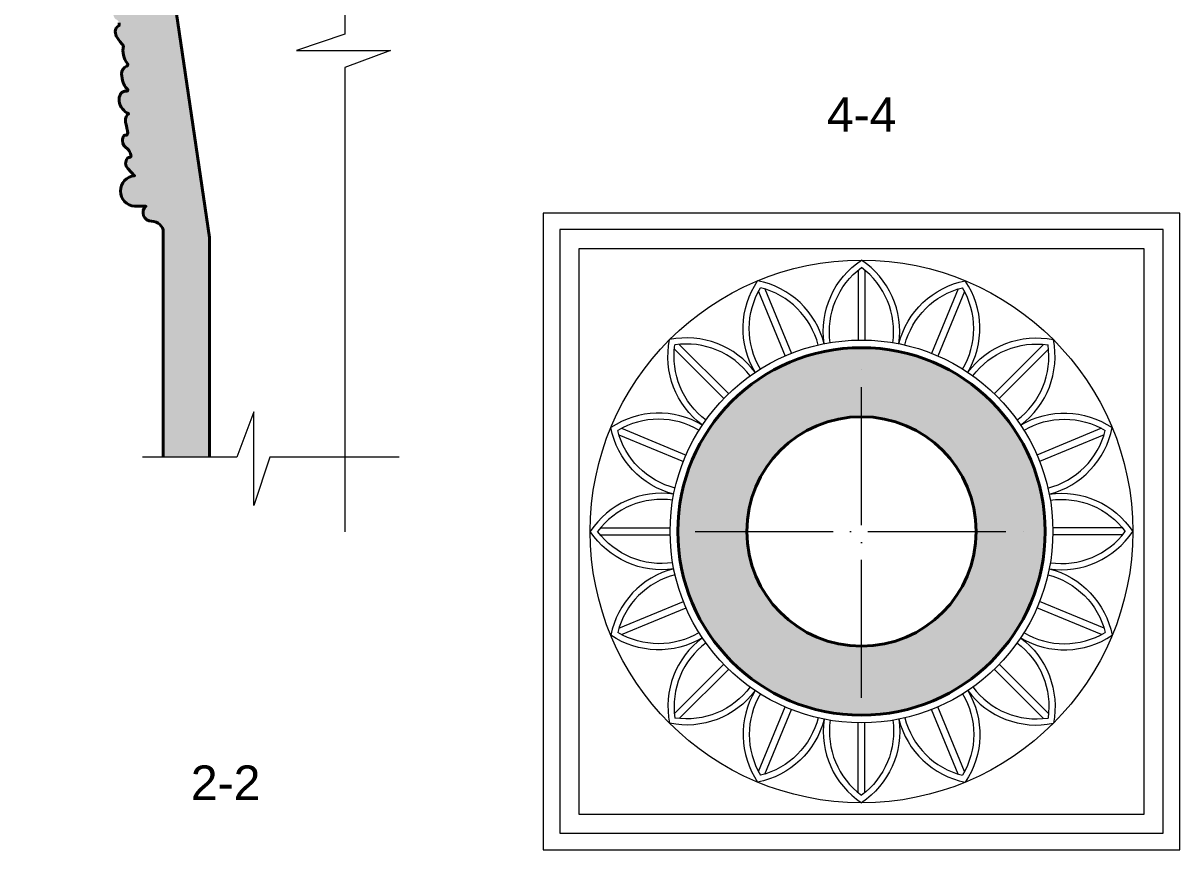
# Model space of a CAD drawing. Header units: millimetres. Extents: x 542654 to 551203, y 315718 to 321804.
# Drawn here: x 548015 to 549021, y 317013 to 317732 of the extents above; entities that cross this region are included whole.
import ezdxf

# ---------------------------------------------------------------- set-up
doc = ezdxf.new("R2010")
doc.units = ezdxf.units.MM
doc.linetypes.add('ACAD_ISO04W100', pattern=[30, 24, -3, 0, -3])
doc.layers.add('cad-block.com', color=250, linetype='Continuous')
doc.styles.get("Standard").update_dxf_attribs({"font": 'arial.ttf'})

msp = doc.modelspace()

# ---------------------------------------------------------------- hatches: boundary and pattern name
at = {"layer": 'cad-block.com', "lineweight": 0, "true_color": 0x000000}
h = msp.add_hatch(color=18, dxfattribs=at)
h.set_gradient(color2=(26, 26, 26), one_color=1, tint=0.1000000014901161)
edge = h.paths.add_edge_path()
edge.add_line((548136.6232497625, 317354.2693614597), (548176.7384405896, 317354.2693614597))
edge.add_line((548176.7384405896, 317354.2693614597), (548176.7384405894, 317450.5987814911))
edge.add_line((548176.7384405894, 317450.5987814912), (548176.7384405894, 317545.3762783537))
edge.add_line((548176.7384405894, 317545.3762783537), (548144.0121451896, 317767.6083210034))
edge.add_arc((547801.9979114042, 317785.5716724751), 342.4856465720075, 356.9934602534859, 365.6982106106249)
edge.add_arc((547979.5664759182, 317804.7421456584), 163.8974676360627, 5.192987183951311, 19.977418227931)
edge.add_arc((547891.3049572277, 317775.0894150818), 256.9890731030904, 19.46772949650255, 27.37838640147572)
edge.add_arc((547783.7422927405, 317725.5159193442), 375.3401117120384, 26.54739427334773, 32.22030888688611)
edge.add_arc((547997.3121581055, 317860.1137867271), 122.8947249527711, 32.22030888697331, 48.62490716915721)
edge.add_line((548078.543816422, 317952.3338014114), (548082.9953369712, 317974.3123923924))
edge.add_line((548082.9953369712, 317974.3123923923), (548294.6005622669, 317974.3123923923))
edge.add_line((548294.6005622669, 317974.3123923923), (548294.6005622669, 318010.3123923923))
edge.add_line((548294.6005622669, 318010.3123923923), (548015.1827888057, 318010.3123923923))
edge.add_arc((548027.08048948, 318007.0540866195), 12.33579498242123, 164.6844847348253, 220.1248779520917)
edge.add_arc((547991.9231447787, 317977.4227538177), 33.64305635233796, 12.933331172628925, 40.12487795097542, ccw=False)
edge.add_arc((547991.9231447689, 317977.4227538151), 33.64305636242671, -8.693479799165289, 12.93333117319122, ccw=False)
edge.add_arc((548028.010927925, 317971.9047498387), 2.864154719897038, 171.3065201989993, 269.9999999888217)
edge.add_line((548028.0109279245, 317969.0405951189), (548036.1516099045, 317969.0405951189))
edge.add_line((548036.1516099045, 317969.0405951189), (548036.1516099045, 317948.9973292886))
edge.add_line((548036.1516099045, 317948.9973292886), (548041.1370756585, 317948.9973292886))
edge.add_line((548041.1370756585, 317948.9973292886), (548038.6186225596, 317936.5629150345))
edge.add_arc((547997.3121581038, 317860.113786726), 86.89472495477514, 32.22030888688852, 61.61706692188852, ccw=False)
edge.add_arc((547783.7422927433, 317725.5159193435), 339.340111710073, 26.50276211526142, 32.22030888720769, ccw=False)
edge.add_arc((547891.3049572274, 317775.0894150816), 220.9890731036545, 19.425206457683487, 27.44522622005519, ccw=False)
edge.add_arc((547979.5664759182, 317804.7421456596), 127.8974676358982, 5.124316127583597, 20.047410475743106, ccw=False)
edge.add_arc((547801.9979114064, 317785.571672475), 306.4856465697296, 2.431706305260491, 5.728898324890508, ccw=False)
edge.add_arc((548114.4222231853, 317845.295158506), 47.13127092349389, 254.99336669615252, 262.4230042237352, ccw=False)
edge.add_arc((548100.837408539, 317794.4424890141), 5.504830290853549, 75.47017379392905, 96.33207885190122)
edge.add_arc((548060.7816133491, 318155.4103241168), 357.6786559899258, 275.85777199278823, 276.33207885380915, ccw=False)
edge.add_arc((548097.5767812093, 317796.7658830002), 2.84834649621066, 95.85777200338791, 111.7608557932422)
edge.add_arc((548093.8688585638, 317790.6369166482), 9.166341565308821, 73.18314533124331, 93.32289766219166)
edge.add_line((548093.3375499144, 317799.787847137), (548083.3645455723, 317800.361501204))
edge.add_line((548083.3645455723, 317800.361501204), (548071.4956045677, 317800.8060281829))
edge.add_line((548071.4956045678, 317800.8060281829), (548059.8886906555, 317800.8308370587))
edge.add_line((548059.8886906554, 317800.8308370587), (548053.8647147017, 317800.7325600517))
edge.add_line((548053.8647147017, 317800.7325600517), (548048.5207470041, 317800.3604467237))
edge.add_arc((548049.5768463904, 317773.6413446831), 26.73996559031984, 92.26349505616498, 117.6384495191769)
edge.add_arc((548046.7053637556, 317779.1250183369), 20.54996645755079, 117.638449518525, 141.6565676220585)
edge.add_arc((548048.2622671439, 317777.2462195157), 22.94223117695497, 140.3885578489921, 157.8387284913836)
edge.add_arc((548039.3150396057, 317780.5701490967), 13.405420229337, 156.570718715202, 176.464877527731)
edge.add_arc((548041.6864280669, 317780.4236496052), 15.78132959949109, 176.4648775306096, 197.5828613526683)
edge.add_arc((548046.3278708247, 317781.8944740365), 20.65024276169986, 197.5828613525613, 208.978218100616)
edge.add_arc((548063.7276634515, 317791.5306911394), 40.54017648469442, 208.9782180982512, 213.8090477412536)
edge.add_arc((548045.423505185, 317779.272938929), 18.51077115703672, 213.8090477433518, 222.1159265008673)
edge.add_line((548031.6924103571, 317766.8590078976), (548032.6951258022, 317767.4633036259))
edge.add_arc((548047.8151810514, 317776.5755446384), 17.65358340412734, 211.0756569147679, 247.9507940915727)
edge.add_arc((548041.7909696606, 317761.7018875578), 1.606253475697657, 247.9507940963015, 307.5167370812791)
edge.add_line((548042.7691670328, 317760.4278466913), (548043.7347167569, 317761.1008546655))
edge.add_arc((548061.1335668783, 317773.2282102873), 21.20831770609858, 214.8772883309525, 237.3640138034447)
edge.add_arc((548057.0103651016, 317766.789852146), 13.56284529124425, 237.3640138050473, 247.3790500030933)
edge.add_arc((548053.7472254176, 317758.3662809708), 4.537916897735847, 244.5006604950919, 262.9289152221412)
edge.add_arc((548053.6120966115, 317756.2770670587), 2.451051029174714, 260.0505257081254, 281.8408485634611)
edge.add_line((548054.1150372709, 317753.8781710959), (548058.01605754, 317753.7645341824))
edge.add_line((548058.01605754, 317753.7645341824), (548058.4645710589, 317753.7926246648))
edge.add_arc((548058.0160575391, 317757.3592294937), 3.594695311517089, 277.1675281606084, 313.079971657701)
edge.add_arc((548058.0160575364, 317757.3592294926), 3.594695312624701, 313.0799717023947, 360.9995975352121)
edge.add_arc((548051.6467118413, 317757.1716987396), 9.966635977999749, 1.438729564687793, 25.97328580168849)
edge.add_arc((548051.4715718424, 317756.8858259841), 10.25087078326918, 26.9810777244625, 44.39908930934432)
edge.add_arc((548068.838808238, 317775.2418030622), 15.03147930075293, 217.0023570792552, 228.076212780016, ccw=False)
edge.add_arc((548067.8610324381, 317774.4279827449), 13.76095822293671, 207.1868586259863, 216.7464860774155, ccw=False)
edge.add_arc((548064.666575915, 317772.9112338739), 10.2270234512542, 198.2782620129013, 207.8050803959847, ccw=False)
edge.add_arc((548057.4175744024, 317770.3149840271), 2.536762296894707, 149.7039921668886, 193.9435795668246, ccw=False)
edge.add_arc((548004.4136526788, 317749.3477238122), 55.4702635756306, 19.59274742031141, 23.644540258262907, ccw=False)
edge.add_arc((548064.4448106219, 317770.3037847395), 8.12158762621064, 196.8566905808788, 207.7190177073381)
edge.add_arc((548061.111168915, 317768.7411322401), 4.446818532888401, 209.8748098738427, 236.5577172793384)
edge.add_arc((548061.1618164523, 317768.8534812827), 4.568521185849474, 236.8041920045799, 272.5184576307632)
edge.add_line((548061.3625628693, 317764.2893727495), (548065.3976734614, 317764.2208845247))
edge.add_arc((548065.5845230217, 317768.5932086792), 4.3763148046798, 267.5529761996451, 325.7939063469715)
edge.add_arc((548063.8325330451, 317770.1873894546), 6.729718376662904, 322.9533577196325, 365.1192930532173)
edge.add_arc((548063.4284367574, 317770.1162297198), 7.13863722931466, 5.398752688964216, 23.75574694272912)
edge.add_arc((548072.7911741778, 317776.4044836084), 4.432646579715807, 230.3416974775719, 269.9993101780396)
edge.add_line((548072.7911208102, 317771.9718370289), (548077.9073132529, 317771.9508420668))
edge.add_arc((548077.2141915464, 317776.3285113111), 4.43220100096831, 278.997025224379, 317.3784698215397)
edge.add_arc((548077.2141915412, 317776.3285113162), 4.432201008166873, 317.3784698201698, 340.9502758056901)
edge.add_arc((548096.1553519702, 317761.8169600212), 19.70544772735313, 123.35767299524261, 138.4700740317303, ccw=False)
edge.add_arc((548088.9569588831, 317766.5451938674), 12.28167212988439, 98.07004018518091, 107.22505889482869, ccw=False)
edge.add_arc((548091.6959909404, 317780.9973467622), 5.01733839107347, 207.1831654893995, 268.919128760169)
edge.add_arc((548093.4029142794, 317871.4687159676), 95.50480842519012, 268.9191287560562, 271.0596243060746)
edge.add_arc((548095.0971648532, 317779.8680049097), 3.888430242528107, 271.0596243107055, 314.7827538629388)
edge.add_arc((548113.7594050394, 317772.7722952294), 16.50289646062377, 164.7680213556226, 187.3616432064529)
edge.add_arc((548113.9599899163, 317772.7982101228), 16.70514846823525, 187.3616432119462, 204.2666127521705)
edge.add_arc((548104.2317542661, 317761.0078121796), 7.383367361758563, 138.1624257702347, 178.3719975996875)
edge.add_arc((548115.0439217631, 317760.7005125275), 18.19990095893294, 178.3719976074004, 186.0070762959747)
edge.add_arc((548104.3143505921, 317759.5714493454), 7.411088179902006, 186.0070762875395, 210.399605585828)
edge.add_arc((548068.7505361359, 317738.7066124134), 33.8214998892516, 25.5183276264234, 30.399605588878387, ccw=False)
edge.add_arc((548077.2403114192, 317742.7593615331), 24.41399970115291, 17.665031972160193, 25.518327624442975, ccw=False)
edge.add_arc((548047.3396631208, 317733.2369507175), 55.79432915137319, 16.425621787382227, 17.665031979616288, ccw=False)
edge.add_arc((548085.5994964341, 317744.5160257137), 15.90658193588467, 13.796807790524326, 16.4256217737273, ccw=False)
edge.add_arc((548846.4909615102, 317931.3639455251), 767.590684660225, 193.7968078100774, 193.8390041537106)
edge.add_arc((548099.8789057258, 317747.4394249395), 1.342206504755076, -24.350512892181712, 13.839004152398672, ccw=False)
edge.add_arc((548097.9790867746, 317748.2992432635), 3.427536118313212, 313.226323788452, 335.64948710138304, ccw=False)
edge.add_arc((548099.3453844195, 317746.8456229619), 1.432597213104, 270.3206391922603, 313.22632379039646, ccw=False)
edge.add_arc((548099.3278034196, 317749.9871809094), 4.574204354316733, 255.277814459035, 270.3206391880803, ccw=False)
edge.add_arc((548098.1653496051, 317740.7864099739), 4.776740351831541, 90, 128.1093774970859)
edge.add_arc((548098.2570411271, 317740.6695108501), 4.925309326804987, 128.1093775043786, 166.8219062468075)
edge.add_arc((548099.296502275, 317739.8921972384), 6.136668384821259, 161.9622588836517, 187.370701277585)
edge.add_arc((548099.2965022681, 317739.8921972351), 6.136668377474171, 187.3707012555533, 209.0445335733276)
edge.add_arc((548099.2965022709, 317739.8921972337), 6.136668379216969, 209.0445335492601, 230.2071236875759)
edge.add_arc((548093.7981116206, 317731.0107187013), 4.452582313560901, 35.43270290003642, 69.34181147253162, ccw=False)
edge.add_arc((548093.7981116184, 317731.0107186998), 4.452582316281891, 12.659063885159696, 35.43270290020581, ccw=False)
edge.add_arc((548093.7981116206, 317731.0107187005), 4.452582313943114, -22.04992762661101, 12.659063882693317, ccw=False)
edge.add_arc((548099.9646317251, 317724.5864703861), 5.171850031934818, 113.2265703532491, 179.9999999969047)
edge.add_arc((548105.748540423, 317725.1860378338), 10.97215249943363, 183.1324576991078, 211.9354906287513)
edge.add_arc((548136.7948862807, 317744.3265185739), 47.44441852041971, 211.7193891543365, 222.763896754161)
edge.add_arc((548120.2574467958, 317708.0384877595), 18.74244915395421, 167.4446761482367, 217.7359488379884)
edge.add_arc((548104.3006172223, 317695.6673396275), 1.44838401578639, -78.03341162987408, 38.43387937476268, ccw=False)
edge.add_arc((548107.317087588, 317687.8298025813), 6.971513222090568, 112.9301395041393, 181.3726864811293)
edge.add_arc((548142.5033954784, 317691.461127764), 42.32659357797135, 185.1485728781751, 195.4941883787812)
edge.add_arc((548114.1253532994, 317684.0001045364), 12.99262280165642, 197.2189582086998, 223.0877661051204)
edge.add_arc((548113.7289733198, 317683.6086964522), 12.4357745568191, 223.0183138541088, 228.7058897751412)
edge.add_arc((548104.8672610892, 317673.5614208748), 0.9615228045172588, -99.96283885843383, 47.05833234872949, ccw=False)
edge.add_arc((548103.8287525063, 317667.6493259644), 5.041090485025609, 80.03716117688344, 115.608233931258)
edge.add_arc((548103.8287525264, 317667.6493259222), 5.041090531747731, 115.6082339301877, 151.1793063483871)
edge.add_arc((548108.3042221857, 317665.1868102959), 10.14930077424394, 151.1793063648732, 187.562686194016)
edge.add_arc((548112.5418668926, 317666.1131039537), 14.47648421791042, 188.9897038259931, 245.8065764007684)
edge.add_arc((548110.1162723862, 317647.5076432719), 6.439351827576727, 123.0001255326767, 185.0664579065518)
edge.add_arc((548141.6665166441, 317652.6526183405), 38.39198078734213, 188.5587722474125, 192.3321813116688)
edge.add_arc((549079.1874735509, 317834.917904339), 993.4559437998847, 191.0531572198988, 191.538478653204)
edge.add_arc((548108.4571105463, 317634.0786921236), 3.393805477889917, 141.2944811387383, 172.5809727654029)
edge.add_line((548105.0917168667, 317634.5169169554), (548103.4664371561, 317634.5169169555))
edge.add_arc((548103.4777495652, 317633.2638216185), 1.253146397806132, 90.51722775387263, 154.7863443764448)
edge.add_arc((548109.0033694824, 317629.6958355245), 7.821264817175761, 148.3691383929526, 180.0195182809908)
edge.add_arc((548109.0127816399, 317629.6931711455), 7.830676520895214, 179.9999999964225, 244.5104522884366)
edge.add_arc((548094.5635090641, 317613.457263827), 14.38034606687324, 14.583013814912192, 39.605489123439725, ccw=False)
edge.add_arc((548107.1058659019, 317616.5478557943), 1.473384525343315, -89.999999989135, 21.088044004604683, ccw=False)
edge.add_arc((548106.9593000928, 317613.355168377), 1.725538748099413, 85.12747373888223, 147.2781469233823)
edge.add_arc((548110.2607232668, 317610.0303340869), 6.381169157309401, 138.1477391118711, 225.5361633110808)
edge.add_line((548105.7909762621, 317605.4761402473), (548111.6879729527, 317599.0274978187))
edge.add_arc((548112.5926220935, 317585.801456777), 13.2569435280128, 93.91288458145382, 266.0871154185462)
edge.add_line((548111.6879729527, 317572.5754157353), (548121.5177711206, 317572.5754157353))
edge.add_arc((548126.5491136216, 317566.9870937918), 7.519557799903666, 131.997705703621, 269.3997812097398)
edge.add_arc((548126.3572385389, 317548.6717220254), 10.79681899770403, 46.86614091301777, 89.39978121062182, ccw=False)
edge.add_arc((548127.4927750768, 317549.8837463826), 9.135961908330865, 1.985905236394217, 46.86614091068952, ccw=False)
edge.add_line((548136.6232497625, 317550.2003407677), (548136.6232497625, 317414.5987814912))
edge.add_line((548136.6232497625, 317414.5987814912), (548136.6232497625, 317354.2693614598))
h = msp.add_hatch(color=18, dxfattribs=at)
h.set_gradient(color2=(26, 26, 26), one_color=1, tint=0.1000000014901161)
h.paths.add_polyline_path([(548584.0616785714, 317289.7637125535, 1), (548903.6249238021, 317289.7637125535, 1)])
h.paths.add_polyline_path([(548843.6102122333, 317289.7637125535, -1), (548644.0763901403, 317289.7637125535, -1)], flags=16)

# ---------------------------------------------------------------- linework, layer by layer
at = {"layer": 'cad-block.com', "color": 18, "lineweight": 15, "true_color": 0x000000}
for points in [[(548294.6005622669, 318047.7450106191), (548294.6005622669, 317722.1583303836), (548252.580195821, 317708.0159431524), (548334.1300936559, 317708.0159431524), (548294.6005622669, 317693.2792863055), (548294.6005622669, 317289.345739847)], [(548341.7971528444, 317354.2693614597), (548229.373910719, 317354.2693614597), (548215.2315234877, 317312.2489950139), (548215.2315234877, 317393.7988928487), (548200.4948666409, 317354.2693614597), (548118.5002238841, 317354.2693614597)]]:
    msp.add_lwpolyline(points, dxfattribs=at)
at = {"layer": 'cad-block.com', "color": 18, "lineweight": 40, "true_color": 0x000000}
for points in [[(548176.7384405896, 317354.2693614597), (548176.7384405894, 317450.5987814912), (548176.7384405894, 317545.3762783537), (548144.0121451896, 317767.6083210034), (548144.0121451896, 317767.6083210034, 0.03799991328501197), (548142.7912238232, 317819.5766179739, 0.0645988830046399), (548133.601798094, 317860.7376760131, 0.03453046660667044), (548119.5084073258, 317893.2696547908, 0.02475781611817149), (548101.2816154171, 317925.6383269203, 0.07170105820395621), (548078.543816422, 317952.3338014114), (548082.9953369712, 317974.3123923923), (548294.6005622669, 317974.3123923923)], [(548098.1424577517, 317731.9864983659, -0.152615129882361), (548097.9250190174, 317729.3391551806, 0.2998880120049638), (548094.7927816932, 317724.5864703864, 0.1263428233189514), (548096.4370868966, 317719.3821629475, 0.0482280954060921), (548101.9631940463, 317712.1127627414, 0.2230284197070058), (548105.4351741256, 317696.5676711723, -0.5569774947895568), (548104.6009269828, 317694.2504309129, 0.3078433974909577), (548100.3475750281, 317687.6627957513, 0.04517195037823088), (548101.7150538099, 317680.1539748131, 0.1133557815711439), (548104.6367349284, 317675.1246119487, 0.02482182745303986), (548105.5223017898, 317674.2653013932, -0.7468793149205271), (548104.7009085957, 317672.6143976693, 0.1564665094672301), (548101.6499158383, 317672.1952322604, 0.156466507963561), (548099.412088637, 317670.0794851427, 0.1600996699417238), (548098.2432054915, 317663.8510523529, 0.2531172367375999), (548106.6091381884, 317652.9081304423, 0.277636258371302), (548103.7020795234, 317646.9389765178, 0.01646609096909816), (548104.1604013444, 317644.4528924972, 0.002117617400756514), (548105.8086859584, 317636.2008991879, 0.1373674529383652), (548105.0917168667, 317634.5169169554), (548103.4664371561, 317634.5169169556, 0.2880166068485338), (548102.343996003, 317633.797655633, 0.1389855300586767), (548101.182105119, 317629.693171146, 0.2891573309483549), (548105.6428779245, 317622.6247028728, -0.1096170560140437), (548108.4805758552, 317617.0779826693, -0.5266160549108417), (548107.1058659022, 317615.0744712691, 0.2780326717299249), (548105.507596288, 317614.2879277428, 0.4009254598107345), (548105.7909762621, 317605.4761402473), (548111.6879729527, 317599.0274978188, 0.933937400336289), (548111.6879729527, 317572.5754157353), (548121.5177711208, 317572.5754157353, 0.683446542419151), (548126.4703417231, 317559.4679485948, -0.1877485175475359), (548133.7390792439, 317556.5507910235, -0.1983691772487289), (548136.6232497625, 317550.2003407677), (548136.6232497625, 317414.5987814912), (548136.6232497625, 317354.2693614597)]]:
    msp.add_lwpolyline(points, format="xyb", dxfattribs=at)
at = {"layer": 'cad-block.com', "color": 18, "lineweight": 0, "true_color": 0x000000}
for points in [[(549020.731392487, 317566.6518038532), (548466.9552098883, 317566.6518038532), (548466.9552098883, 317012.8756212543), (549020.731392487, 317012.8756212543)], [(549006.2863158584, 317552.2067272246), (548481.4002865163, 317552.2067272246), (548481.4002865163, 317027.3206978829), (549006.2863158584, 317027.3206978829)], [(548989.5648094043, 317535.4852207706), (548498.1217929709, 317535.4852207706), (548498.1217929709, 317044.0422043369), (548989.5648094043, 317044.0422043369)]]:
    msp.add_lwpolyline(points, close=True, dxfattribs=at)
for points in [[(548711.3691282171, 317453.0221926554, -0.2897333190300745), (548743.843301187, 317525.7304746896, 59.12007346221725)], [(548776.3174741575, 317453.0221926554, 0.2897333190300745), (548743.8433011876, 317525.7304746896, -59.12007346221725)], [(548716.6513474723, 317453.787969251, -0.2756261611229028), (548743.843301187, 317519.207826971, -0.2756261611229028)], [(548771.0352549023, 317453.787969251, 0.2756261611259314), (548743.843301187, 317519.2078269716, 0.2756261611259314)], [(548651.3647877754, 317428.1675701257, -0.2897333190300745), (548653.5427565874, 317507.7685917166, 59.12007346221725)], [(548655.9518720155, 317430.8964732441, -0.2756261611229028), (548656.0388658043, 317501.7424509917, -0.2756261611229028)], [(548711.3692352602, 317453.0222260768, 0.2897333190300745), (548653.542756588, 317507.7685917166, -59.12007346221725)], [(548706.1960509872, 317451.7082936047, 0.2756261611259314), (548656.0388658043, 317501.7424509923, 0.2756261611259314)], [(548776.3173624731, 317453.0222027417, -0.2897333190300745), (548834.1438411453, 317507.7685683818, 59.12007346221725)], [(548781.4905467462, 317451.7082702698, -0.2756261611229028), (548831.6477319285, 317501.7424276568, -0.2756261611229028)], [(548831.7347257184, 317430.8964499091, 0.2756261611259314), (548831.6477319285, 317501.7424276572, 0.2756261611259314)], [(548836.3218099584, 317428.1675467906, 0.2897333190300745), (548834.1438411453, 317507.7685683815, -59.12007346221725)], [(548605.4394580384, 317382.2422261245, -0.2897333190300745), (548576.9896466841, 317456.6174533204, 59.12007346221725)], [(548651.3648738799, 317428.1676419663, 0.2897333190300745), (548576.9896466841, 317456.6174533204, -59.12007346221725)], [(548608.6330652697, 317386.5188050036, -0.2756261611229028), (548581.6018551169, 317452.0052448874, -0.2756261611229028)], [(548647.088295001, 317424.9740347345, 0.2756261611259314), (548581.6018551169, 317452.0052448876, 0.2756261611259314)], [(548836.3217106346, 317428.1675988489, -0.2897333190300745), (548910.6969378315, 317456.617410203, 59.12007346221725)], [(548840.5982895141, 317424.9739916176, -0.2756261611229028), (548906.0847293977, 317452.0052017703, -0.2756261611229028)], [(548879.0535192449, 317386.5187618866, 0.2756261611259314), (548906.0847293983, 317452.0052017703, 0.2756261611259314)], [(548882.247126476, 317382.2421830074, 0.2897333190300745), (548910.6969378315, 317456.6174102028, -59.12007346221725)], [(548605.4395100962, 317382.2423254487, 0.2897333190300745), (548525.8384885052, 317380.0643566363, -59.12007346221725)], [(548882.2470546365, 317382.2422691119, -0.2897333190300745), (548961.8480762269, 317380.0643002994, 59.12007346221725)], [(548580.584854145, 317322.2378779632, -0.2897333190300745), (548525.8384885052, 317380.0643566356, 59.12007346221725)], [(548602.7106069784, 317377.6552412082, 0.2756261611259314), (548531.8646292293, 317377.5682474191, 0.2756261611259314)], [(548884.9759577542, 317377.6551848713, -0.2756261611229028), (548955.8219355016, 317377.5681910827, -0.2756261611229028)], [(548907.1017105872, 317322.237821627, 0.2897333190300745), (548961.8480762269, 317380.0643002994, -59.12007346221725)], [(548581.8987866172, 317327.411062236, -0.2756261611229028), (548531.8646292299, 317377.5682474185, -0.2756261611229028)], [(548905.7877781143, 317327.4110058992, 0.2756261611259314), (548955.8219355028, 317377.5681910827, 0.2756261611259314)], [(548580.5848642318, 317322.237989648, 0.2897333190300745), (548507.876582197, 317289.7638166777, -59.12007346221725)], [(548907.1016771651, 317322.2379286704, -0.2897333190300745), (548979.8099591999, 317289.7637557001, 59.12007346221725)], [(548579.8190876358, 317316.9557703923, 0.2756261611259314), (548514.3992299155, 317289.7638166771, 0.2756261611259314)], [(548907.8674537615, 317316.9557094146, -0.2756261611229028), (548973.287311481, 317289.7637557001, -0.2756261611229028)], [(548580.5848642318, 317257.2896437069, -0.2897333190300745), (548507.876582197, 317289.7638166771, 59.12007346221725)], [(548579.8190876358, 317262.5718629626, -0.2756261611229028), (548514.3992299159, 317289.7638166771, -0.2756261611229028)], [(548907.1016771651, 317257.2895827293, 0.2897333190300745), (548979.8099591999, 317289.7637556994, -59.12007346221725)], [(548907.8674537615, 317262.571801985, 0.2756261611259314), (548973.2873114814, 317289.7637557001, 0.2756261611259314)], [(548580.5848308109, 317257.2897507502, 0.2897333190300745), (548525.83846517, 317199.4632720775, -59.12007346221725)], [(548581.898763282, 317252.1165664778, 0.2756261611259314), (548531.8646058952, 317201.9593812936, 0.2756261611259314)], [(548905.7877547797, 317252.1165101419, -0.2756261611229028), (548955.8219121664, 317201.9593249581, -0.2756261611229028)], [(548907.1016872519, 317257.2896944141, -0.2897333190300745), (548961.8480528917, 317199.463215741, 59.12007346221725)], [(548605.4394867616, 317197.2853032647, -0.2897333190300745), (548525.8384651706, 317199.4632720769, 59.12007346221725)], [(548602.7105836432, 317201.8723875056, -0.2756261611229028), (548531.8646058958, 317201.959381294, -0.2756261611229028)], [(548882.2470313007, 317197.2852469286, 0.2897333190300745), (548961.8480528911, 317199.463215741, -59.12007346221725)], [(548884.9759344185, 317201.8723311698, 0.2756261611259314), (548955.821912167, 317201.9593249581, 0.2756261611259314)], [(548605.4394149203, 317197.2853893701, 0.2897333190300745), (548576.9896035666, 317122.9101621741, -59.12007346221725)], [(548608.633022152, 317193.0088104907, 0.2756261611259314), (548581.6018119998, 317127.5223706064, 0.2756261611259314)], [(548879.0534761272, 317193.008767373, -0.2756261611229028), (548906.08468628, 317127.5223274896, -0.2756261611229028)], [(548882.247083359, 317197.2853462522, -0.2897333190300745), (548910.6968947127, 317122.9101190569, 59.12007346221725)], [(548651.3648307623, 317151.3599735282, -0.2897333190300745), (548576.9896035666, 317122.9101621741, 59.12007346221725)], [(548647.0882518833, 317154.5535807598, -0.2756261611229028), (548581.6018119998, 317127.5223706068, -0.2756261611229028)], [(548651.3647314385, 317151.3600255863, 0.2897333190300745), (548653.542700251, 317071.7590039955, -59.12007346221725)], [(548655.9518156797, 317148.6311224679, 0.2756261611259314), (548656.0388094678, 317077.7851447198, 0.2756261611259314)], [(548831.7346693819, 317148.6310991329, -0.2756261611229028), (548831.6476755932, 317077.7851213851, -0.2756261611229028)], [(548836.3217536226, 317151.3600022511, -0.2897333190300745), (548834.14378481, 317071.7589806601, 59.12007346221725)], [(548836.321667517, 317151.3599304104, 0.2897333190300745), (548910.6968947127, 317122.9101190562, -59.12007346221725)], [(548840.5982463959, 317154.5535376421, 0.2756261611259314), (548906.08468628, 317127.5223274896, 0.2756261611259314)], [(548711.3691789244, 317126.5053696352, -0.2897333190300745), (548653.5427002516, 317071.7590039953, 59.12007346221725)], [(548706.1959946519, 317127.8193021075, -0.2756261611229028), (548656.0388094678, 317077.7851447202, -0.2756261611229028)], [(548711.3690672388, 317126.5053797218, 0.2897333190300745), (548743.8432402087, 317053.7970976875, -59.12007346221725)], [(548716.6512864946, 317125.7396031261, 0.2756261611259314), (548743.8432402093, 317060.3197454055, 0.2756261611259314)], [(548776.3174131798, 317126.5053797218, -0.2897333190300745), (548743.8432402093, 317053.7970976875, 59.12007346221725)], [(548771.035193924, 317125.7396031261, -0.2756261611229028), (548743.8432402093, 317060.3197454061, -0.2756261611229028)], [(548776.3173061373, 317126.5053462999, 0.2897333190300745), (548834.1437848095, 317071.7589806601, -59.12007346221725)], [(548781.4904904097, 317127.8192787722, 0.2756261611259314), (548831.6476755932, 317077.7851213848, 0.2756261611259314)]]:
    msp.add_lwpolyline(points, format="xyb", dxfattribs=at)
for points in [[(548740.8187538069, 317516.8272766753), (548740.8187538069, 317456.1436710288)], [(548746.8678485673, 317516.8272766753), (548746.8678485673, 317456.1436710288)], [(548659.7441803826, 317500.7005534701), (548682.9667908795, 317444.6362122545)], [(548827.9424173507, 317500.7005301353), (548804.7198068533, 317444.6361889195)], [(548654.1555455427, 317498.3856651242), (548677.3781560402, 317442.3213239086)], [(548833.5310521906, 317498.3856417894), (548810.3084416931, 317442.3213005738)], [(548585.4238363375, 317452.4606195926), (548628.3336253964, 317409.5508305334)], [(548902.2627481775, 317452.4605764757), (548859.3529591182, 317409.5507874161)], [(548581.1464804114, 317448.1832636673), (548624.0562694707, 317405.2734746078)], [(548906.5401041036, 317448.1832205503), (548863.6303150437, 317405.2734314908)], [(548532.9065267515, 317373.8629328409), (548588.9708679672, 317350.6403223436)], [(548535.2214150978, 317379.4515676808), (548591.285756313, 317356.2289571835)], [(548952.4651496349, 317379.4515113443), (548896.4008084185, 317356.2289008474)], [(548954.7800379802, 317373.8628765051), (548898.7156967643, 317350.6402660081)], [(548516.7797802115, 317292.7883640575), (548577.4633858583, 317292.7883640575)], [(548970.9067611849, 317292.7883030805), (548910.2231555391, 317292.7883030805)], [(548516.7797802115, 317286.7392692967), (548577.4633858583, 317286.7392692967)], [(548970.9067611849, 317286.7392083197), (548910.2231555391, 317286.7392083197)], [(548532.9065034173, 317205.6646958719), (548588.9708446336, 317228.8873063691)], [(548535.2213917626, 317200.076061032), (548591.285732979, 317223.2986715293)], [(548952.4651262991, 317200.0760046964), (548896.4007850839, 317223.2986151937)], [(548954.780014645, 317205.6646395363), (548898.7156734291, 317228.8872500336)], [(548581.1464372944, 317131.3443518266), (548624.0562263537, 317174.2541408861)], [(548585.4237932194, 317127.0669959012), (548628.3335822787, 317169.9767849608)], [(548902.2627050604, 317127.066952784), (548859.3529160011, 317169.9767418436)], [(548906.540060986, 317131.3443087097), (548863.6302719262, 317174.2540977689)], [(548654.1554892063, 317081.1419305874), (548677.3780997038, 317137.2062718033)], [(548659.7441240462, 317078.8270422416), (548682.9667345436, 317134.8913834574)], [(548827.9423610155, 317078.8270189066), (548804.719750518, 317134.8913601227)], [(548833.5309958552, 317081.1419072525), (548810.3083853578, 317137.2062484681)], [(548740.8186928291, 317062.7002957019), (548740.8186928291, 317123.3839013483)], [(548746.8677875894, 317062.7002957019), (548746.8677875894, 317123.3839013483)]]:
    msp.add_lwpolyline(points, dxfattribs=at)
at = {"layer": 'cad-block.com', "color": 18, "linetype": 'ACAD_ISO04W100', "lineweight": 15, "ltscale": 5, "true_color": 0x000000}
for points in [[(548743.843301187, 317145.1903016653), (548743.843301187, 317437.5120843131)], [(548599.2698902988, 317289.7637125534), (548891.5916729465, 317289.7637125534)]]:
    msp.add_lwpolyline(points, dxfattribs=at)
at = {"layer": 'cad-block.com', "color": 18, "lineweight": 0, "true_color": 0x000000}
for radius in [235.9667621359612, 235.9667621359612, 166.456911046745]:
    msp.add_circle((548743.8433011868, 317289.7637125536), radius, dxfattribs=at)
at = {"layer": 'cad-block.com', "color": 18, "lineweight": 40, "true_color": 0x000000}
for radius in [159.7816226152288, 99.766911046745]:
    msp.add_circle((548743.8433011868, 317289.7637125536), radius, dxfattribs=at)

# ---------------------------------------------------------------- texts
at = {"layer": 'cad-block.com', "color": 18, "lineweight": 30, "true_color": 0x000000, "char_height": 30, "attachment_point": 1}
for s, insert, width in [('{\\fArial|b0|i0|c0|p34;\\C256;4-4}', (548713.7462047217, 317667.4208974779), 541.9548219369007), ('{\\fArial|b0|i0|c0|p34;\\C256;2-2}', (548160.5550204524, 317086.2593017032), 365.6915127779357)]:
    msp.add_mtext(s, dxfattribs=dict(at, insert=insert, width=width))

doc.saveas('drawing.dxf')
